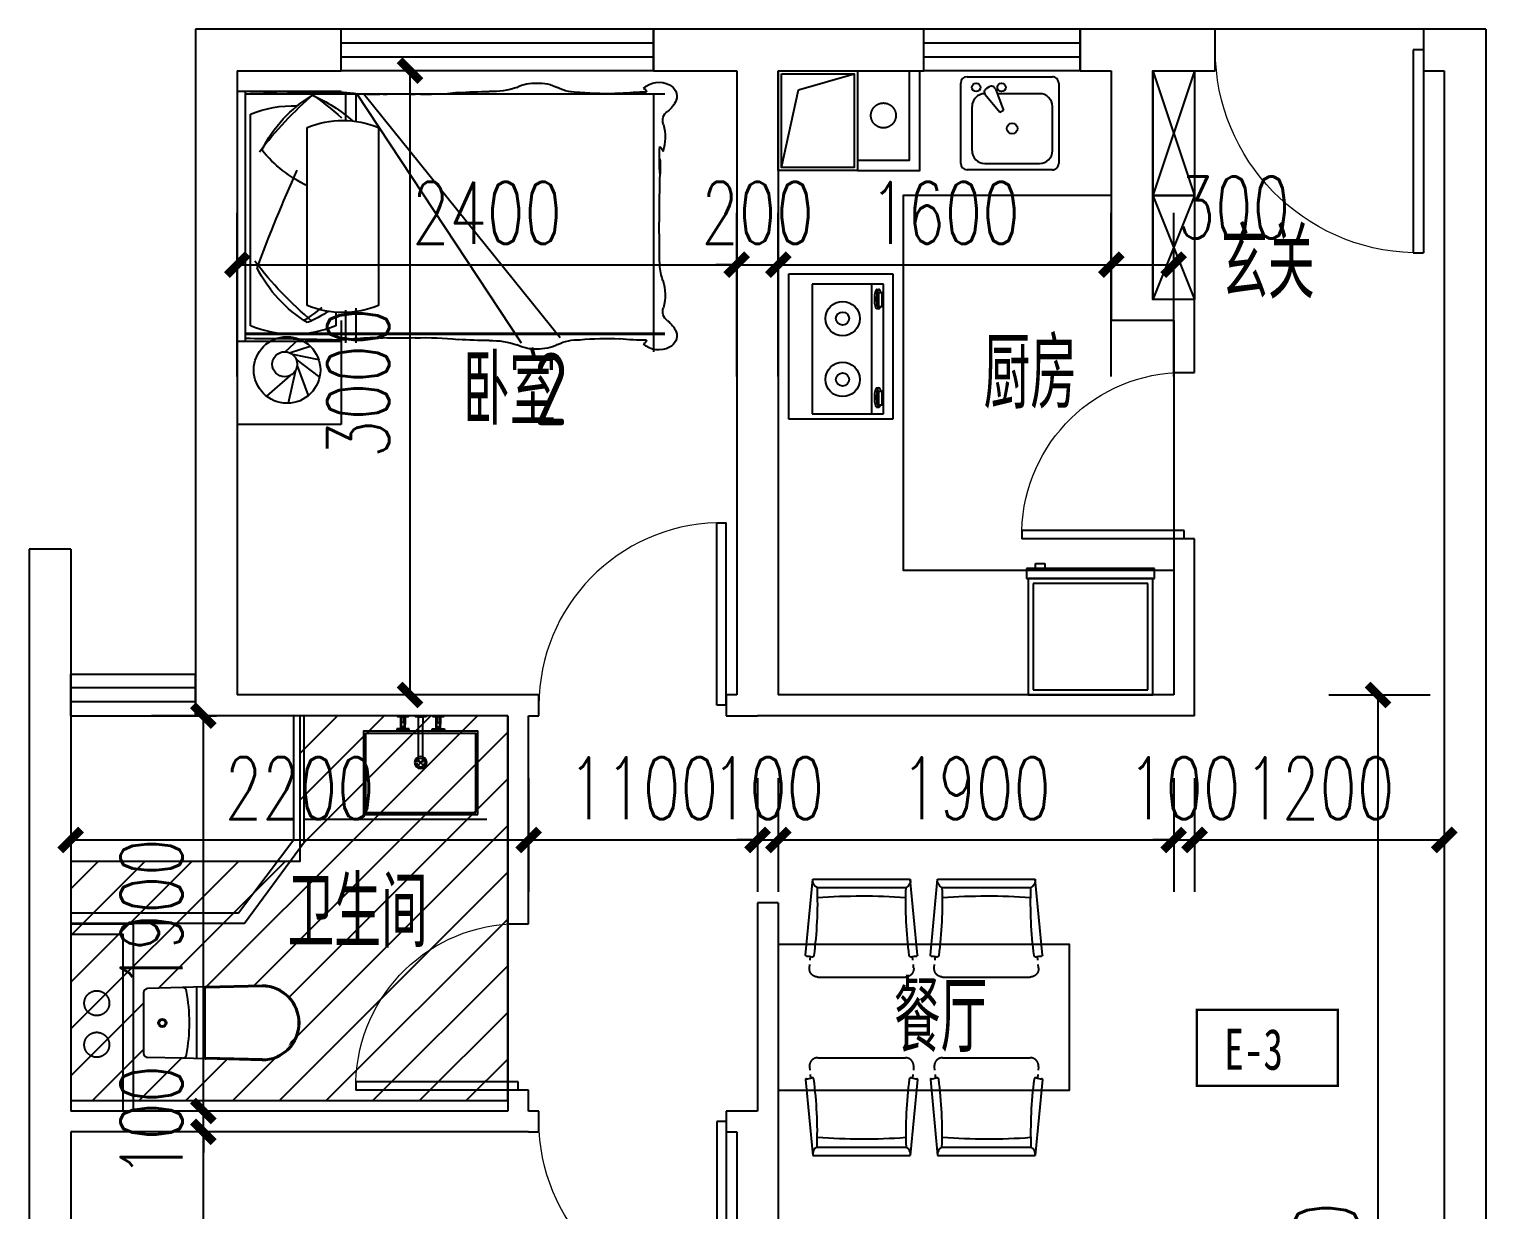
# Model space of a CAD drawing. Header units: millimetres. Extents: x -133666 to 880576, y -269375 to 86941.
# Drawn here: x 86445 to 93445, y -10744 to -5069 of the extents above; entities that cross this region are included whole.
import ezdxf

# ---------------------------------------------------------------- set-up
doc = ezdxf.new("R2010")
doc.units = ezdxf.units.MM
doc.header["$LTSCALE"] = 1000
for name, pattern in [('CONTINOUS', [0]), ('DASH', [0.35, 0.25, -0.1]), ('PS', [3200, 1500, -200, 1500])]:
    doc.linetypes.add(name, pattern=pattern)
doc.layers.get('0').update_dxf_attribs({"linetype": 'CONTINUOUS'})
doc.layers.get('Defpoints').update_dxf_attribs({"color": 6, "linetype": 'CONTINUOUS'})
for name, color, linetype in [('A-FUR', 8, 'CONTINUOUS'), ('A-Lvtry', 5, 'CONTINUOUS'), ('A-Lvtry（卫生间）', 5, 'CONTINUOUS'), ('A-Lvtry（厨房）', 5, 'CONTINOUS'), ('A-烟气道', 105, 'CONTINUOUS'), ('A-第三道尺寸线', 105, 'CONTINUOUS'), ('A-降板区域', 251, 'CONTINUOUS'), ('PS', 6, 'PS'), ('PUB_TEXT', 7, 'CONTINUOUS'), ('WALL', 2, 'CONTINUOUS'), ('WINDOW', 4, 'CONTINUOUS'), ('户型标示', 7, 'CONTINUOUS')]:
    doc.layers.add(name, color=color, linetype=linetype)
doc.styles.add('_TCH_DIM_T3', font='SIMPLEX.shx', dxfattribs={"width": 0.705882, "bigfont": 'GBCBIG.shx'})
doc.styles.get("Standard").update_dxf_attribs({"font": 'tssdeng.shx', "bigfont": 'tssdchn.shx'})
doc.styles.add('黑体', font='simhei.ttf')
doc.dimstyles.new('_TCH_ARCH&&100', dxfattribs={"dimtxt": 297.5, "dimasz": 100, "dimexe": 250, "dimexo": 300, "dimgap": 100, "dimtad": 1, "dimdec": 0, "dimzin": 0, "dimdsep": 46, "dimtxsty": '_TCH_DIM_T3', "dimblk": 'ARCHTICK', "dimcen": 0.09, "dimclrt": 7, "dimazin": 2, "dimtfac": 1, "dimtdec": 0, "dimtix": 1, "dimtmove": 2, "dimatfit": 3, "dimfxl": 0, "dimtolj": 1, "dimtzin": 0, "dimarcsym": 0})

# ---------------------------------------------------------------- blocks, each defined once
blk = doc.blocks.new('QWER34324')
at = {"layer": 'A-FUR'}
for p, q in [((-500, 0), (0, 0)), ((-40, -1200), (-40, 0)), ((-40, 0), (0, 0)), ((0, 0), (0, -1200)), ((-40, -11.5), (-2054.4, -11.5)), ((-40, -11.5), (-2054.4, -11.5)), ((-1999.7, -11.5), (-1999.7, -1251.2)), ((-608.2, -11.5), (-1552.4, -1182.5)), ((-575.1, -11.5), (-1363.6, -1208.2)), ((-570.6, -11.5), (-570.6, -144)), ((-519.8, -11.5), (-519.8, -134.5)), ((-63, -1125.7), (-63, -109.1)), ((-678.3, -172.7), (-678.3, -1028.2)), ((-336.3, -1028.2), (-336.3, -172.7)), ((-570.6, -1040.9), (-570.6, -1208.2)), ((-519.8, -1050.4), (-519.8, -1208.2)), ((-473.4, -1060.8), (-473.4, -1125.7)), ((-40, -1161.5), (-2054.4, -1161.5)), ((-40, -1165.5), (-2054.4, -1165.5)), ((0, -1200), (-500, -1200)), ((0, -1200), (-40, -1200))]:
    blk.add_line(p, q, dxfattribs=at)
for centre, radius, start, end in [((-2050.6, -24), 61.8, 114.65516, 197.05817), ((-2025.4, -60.8), 106, 45.78413, 118.72126), ((-1950.6, -0.8), 16, 93.39574, 183.44183), ((-1636.1, 205.2), 209.3, 267.15615, 297.45765), ((-1447.1, -169), 209.9, 87.96316, 116.12762), ((-1430.8, -151), 192, 63.04698, 92.64916), ((-1225.8, 355.3), 355.3, 250.60635, 272.32801), ((-1221.3, -2275.3), 2275.6, 85.96877, 89.74947), ((-1983, 13.6), 138.4, 203.70607, 231.95597), ((-1965.7, -1216.9), 1215.2, 83.96781, 90.04075), ((-1770.2, 1149.8), 1160.2, 266.64954, 276.11997), ((-909.2, 1295.3), 1309.4, 263.33019, 272.35813), ((-778.2, -1523.7), 1512.6, 87.0776, 92.9224), ((-655.9, 791.2), 805.5, 266.782, 275.59148), ((-480.7, -586.2), 583.8, 86.03666, 99.53314), ((-58.4, -703), 749.3, 113.83469, 131.46224), ((532.5, -1280), 1548.8, 124.57489, 131.88808), ((-774.9, -21402.4), 21401.2, 88.49238, 89.10433), ((-1546.8, -1386.7), 1810.6, 37.31306, 49.42063), ((-689.8, -564.3), 637.9, 26.40883, 59.00025), ((-268.2, -607.5), 539, 67.62117, 92.10241), ((-160, -2948.1), 2939.9, 87.66163, 91.01156), ((-2098.3, -139.8), 53.6, 340.23108, 55.86441), ((-507.3, -588.1), 449.1, 67.62117, 112.37883), ((-1819.9, -219), 236, 164.99871, 197.18078), ((-2002.9, -297.8), 43.4, 129.07345, 167.94605), ((-2962.5, -319.7), 933.9, 354.95264, 3.41649), ((-1219.9, -370.7), 812.7, 176.67233, 181.72422), ((-3003.8, -350.3), 972.9, 356.95871, 1.57587), ((-605.2, 111.5), 625, 295.48, 321.15009), ((-9950.5, -649.5), 7922.3, 358.6733, 1.8401), ((-7673.2, -3674.4), 8087.9, 20.45865, 24.04845), ((-2329.2, -812.3), 299.6, 341.30518, 356.04213), ((-1523.8, 282.7), 1810.6, 309.96455, 322.68694), ((-1819.9, -978), 236, 162.81922, 195.00129), ((-666.8, -563.7), 637.9, 300.99975, 333.59117), ((-2098.3, -1057.2), 53.6, 304.13559, 19.76892), ((-507.3, -612.9), 449.1, 247.62117, 292.37883), ((555.5, 176), 1548.8, 231.63721, 235.42511), ((-1983, -1210.6), 138.4, 128.04403, 156.29393), ((-35.4, -425), 749.3, 237.46377, 246.16531), ((-2050.6, -1173), 61.8, 162.94183, 245.34484), ((-1965.7, 19.9), 1215.2, 269.95925, 276.03219), ((-1770.2, -2346.8), 1160.2, 83.88003, 93.35046), ((-909.2, -2492.3), 1309.4, 87.64187, 96.66981), ((-778.2, 326.7), 1512.6, 267.0776, 272.9224), ((-655.9, -1988.2), 805.5, 84.40852, 93.218), ((-480.7, -610.8), 583.8, 260.46686, 273.96334), ((-268.2, -627.3), 539, 247.62117, 292.37883), ((-774.9, 20205.4), 21401.2, 270.89567, 271.50762), ((-160, 1751.1), 2939.9, 268.98844, 272.33837), ((-2025.4, -1136.2), 106, 241.27874, 314.21587), ((-1950.6, -1196.2), 16, 176.55817, 266.60426), ((-1636.1, -1402.2), 209.3, 62.54235, 92.84385), ((-1447.1, -1028), 209.9, 243.87238, 272.03684), ((-1430.8, -1046), 192, 267.35084, 296.95302), ((-1225.8, -1552.3), 355.3, 87.67199, 109.39365), ((-1221.3, 1078.3), 2275.6, 270.25053, 274.03123)]:
    blk.add_arc(centre, radius, start, end, dxfattribs=at)
blk = doc.blocks.new('chair4')
at = {"linetype": 'DASH', "ltscale": 200}
for p, q in [((-470, 210.5), (-470, -210.5)), ((-426.4, 250.4), (-410.4, 248.9)), ((-426.4, -250.4), (-410.4, -248.9))]:
    blk.add_line(p, q, dxfattribs=at)
at = {"ltscale": 20}
for p, q in [((-388.8, 247), (-371.7, 245.5)), ((-364.8, 269), (0, 234.3)), ((-40, 213.8), (-40, -213.8)), ((0, 234.3), (0, -234.3)), ((-388.8, -247), (-371.7, -245.5)), ((-364.8, -269), (0, -234.3))]:
    blk.add_line(p, q, dxfattribs=at)
at = {"linetype": 'DASH', "ltscale": 200, "extrusion": (0, 0, -1)}
for centre, start_param, end_param in [((-430, 210.5), 3.926991, 5.586837), ((-430, -210.5), 2.267145, 3.926991)]:
    blk.add_ellipse(centre, major_axis=(28.3, 28.3), ratio=1, start_param=start_param, end_param=end_param, dxfattribs=at)
at = {"ltscale": 20, "extrusion": (0, 0, -1)}
for centre, major_axis, ratio, start_param, end_param in [((-365.9, 237.3), (5.66, -5.66), 1, 0.914477, 2.702691), ((-440.3, 264.1), (50.3, 50.3), 1, 0.774487, 1.131895), ((-365.2, 265), (2.83, 2.83), 1, 3.91608, 5.586837), ((-124.5, 1886.5), (-1792.2, 85), 0.932857, 4.621064, 4.803714), ((-2032.8, -2.5), (-3, 2384.1), 0.819086, 1.481782, 1.659811), ((-6.5, 197.7), (26.3, 26.3), 1, 4.375488, 5.671939), ((-124.5, -1886.5), (1792.2, 85), 0.932857, 4.621064, 4.803714), ((-365.9, -237.3), (5.66, 5.66), 1, 3.580494, 5.368708), ((-440.3, -264.1), (50.3, -50.3), 1, -1.131895, -0.774487), ((-365.2, -265), (2.83, -2.83), 1, 0.696349, 2.367105), ((-6.5, -197.7), (26.3, 26.3), 1, 2.182042, 3.478494)]:
    blk.add_ellipse(centre, major_axis=major_axis, ratio=ratio, start_param=start_param, end_param=end_param, dxfattribs=at)
blk = doc.blocks.new('canzhuo01')
blk.add_lwpolyline([(36956.8, 174332.9), (38356.8, 174332.9), (38356.8, 175032.9), (36956.8, 175032.9)], close=True)
at = {"extrusion": (0, 0, -1), "xscale": -1, "zscale": -1, "rotation": 270}
for p in [(-37356.8, 175346.8), (-37956.8, 175346.8)]:
    blk.add_blockref('chair4', p, dxfattribs=at)
at = {"xscale": -1, "rotation": 90}
for p in [(37356.8, 174018.9), (37956.8, 174018.9)]:
    blk.add_blockref('chair4', p, dxfattribs=at)
blk = doc.blocks.new('A$C2EEA3612')
at = {"linetype": 'Continuous'}
for p, q in [((-180, 570), (-172.9, 299.7)), ((-175, 570.2), (-168, 299.8)), ((175, 570.2), (168, 299.8)), ((180, 570), (172.9, 299.7)), ((-172.9, 299.7), (-171.1, 240)), ((-163, 295), (163, 295)), ((-163, 290), (163, 290)), ((172.9, 299.7), (171.1, 240)), ((-171.6, 255), (171.6, 255)), ((-171.1, 240), (-169.5, 186.6)), ((171.1, 240), (169.5, 186.6)), ((-169.5, 186.6), (-165.6, 19.4)), ((169.5, 186.6), (165.6, 19.4)), ((-145.6, 0), (145.6, 0))]:
    blk.add_line(p, q, dxfattribs=at)
for radius in [20, 15]:
    blk.add_circle((0, 90), radius, dxfattribs=at)
for centre, radius, start, end in [((0, 570), 180, 0, 180), ((0, 570), 175, 0, 180), ((-163, 300), 10, 181.7534, 270), ((-163, 300), 5, 181.7534, 270), ((163, 300), 5, 270, 358.2466), ((163, 300), 10, 270, 358.2466), ((0, -673.3), 893.4, 80.14434, 99.85566), ((-149.5, 187.2), 20, 99.85566, 181.7534), ((149.5, 187.2), 20, 358.2466, 80.14434), ((-145.6, 20), 20, 181.7534, 270), ((145.6, 20), 20, 270, 358.2466)]:
    blk.add_arc(centre, radius, start, end, dxfattribs=at)
blk = doc.blocks.new('g3wr')
at = {"color": 251}
blk.add_wipeout([(92376.5, 176270.3), (92376.5, 176416), (92376.5, 176561.6), (92382.1, 176575.5), (92395.9, 176581.5), (92459.4, 176583.5), (92576.3, 176580.9), (92666.2, 176588.6), (92736.4, 176588), (92946.5, 176596), (92946.5, 176591), (93056.8, 176558.2), (93056.8, 176558.2), (93126.5, 176416), (93075.6, 176297.8), (92946.5, 176236), (92831.5, 176244.5), (92676.2, 176243), (92576.3, 176251), (92395.9, 176250.4)], dxfattribs=at)
at = {"xscale": -1, "rotation": 270}
blk.add_blockref('A$C2EEA3612', (92376.5, 176416), dxfattribs=at)
blk = doc.blocks.new('zt1')
at = {"layer": 'A-Lvtry', "linetype": 'Continuous'}
for p, q in [((-700, 0), (0, 0)), ((-700, -500), (-700, 0)), ((0, 0), (0, -500)), ((0, -500), (-700, -500))]:
    blk.add_line(p, q, dxfattribs=at)
at = {"layer": 'A-Lvtry'}
for p, q in [((-673.5, -113.1), (-673.5, -455.5)), ((-50.7, -113.1), (-673.5, -113.1)), ((-50.7, -455.5), (-50.7, -113.1)), ((-673.5, -399.8), (-50.7, -399.8)), ((-673.5, -455.5), (-50.7, -455.5)), ((-640.9, -422.1), (-640.8, -433.8)), ((-565.7, -431.5), (-630.4, -431.5)), ((-630.4, -431.5), (-630.4, -448.2)), ((-630.4, -448.2), (-565.7, -448.2)), ((-565.7, -448.2), (-565.7, -431.5)), ((-549.1, -423.2), (-549.1, -433.7)), ((-167.9, -422.1), (-167.8, -433.8)), ((-157.4, -431.5), (-157.4, -448.2)), ((-92.7, -431.5), (-157.4, -431.5)), ((-157.4, -448.2), (-92.7, -448.2)), ((-92.7, -448.2), (-92.7, -431.5)), ((-76.1, -423.2), (-76.1, -433.7))]:
    blk.add_line(p, q, dxfattribs=at)
for points in [[(-549.1, -423.2, 0.259034), (-551, -419.8, 0.076276), (-562.5, -414.9, 0.036515), (-576.1, -412.4, 0.026615), (-594.9, -411.4, 0.026615), (-613.8, -412.4, 0.036515), (-627.3, -414.9, 0.076276), (-638.9, -419.8, 0.259034), (-640.8, -423.2, 0.078462), (-640.6, -424.5, 0.056762)], [(-76.1, -423.2, 0.259034), (-78, -419.8, 0.076276), (-89.5, -414.9, 0.036515), (-103.1, -412.4, 0.026615), (-121.9, -411.4, 0.026615), (-140.8, -412.4, 0.036515), (-154.3, -414.9, 0.076276), (-165.9, -419.8, 0.259034), (-167.8, -423.2, 0.078462), (-167.6, -424.5, 0.056762)], [(-549.1, -433.7, 0.259034), (-551, -430.3, 0.076276), (-562.5, -425.4, 0.036515), (-576.1, -422.9, 0.026615), (-594.9, -421.9, 0.026615), (-613.8, -422.9, 0.036515), (-627.3, -425.4, 0.076276), (-638.9, -430.3, 0.259034), (-640.8, -433.7, 0.259034), (-638.9, -437.2, 0.056762), (-630.4, -441.2, 0.036515)], [(-565.7, -442.9, 0.008736), (-562.5, -442.1, 0.076276), (-551, -437.2, 0.259034), (-549.1, -433.7, 0.259034)], [(-76.1, -433.7, 0.259034), (-78, -430.3, 0.076276), (-89.5, -425.4, 0.036515), (-103.1, -422.9, 0.026615), (-121.9, -421.9, 0.026615), (-140.8, -422.9, 0.036515), (-154.3, -425.4, 0.076276), (-165.9, -430.3, 0.259034), (-167.8, -433.7, 0.259034), (-165.9, -437.2, 0.056762), (-157.4, -441.2, 0.036515)], [(-92.7, -442.9, 0.008736), (-89.5, -442.1, 0.076276), (-78, -437.2, 0.259034), (-76.1, -433.7, 0.259034)]]:
    blk.add_lwpolyline(points, format="xyb", dxfattribs=at)
at = {"layer": 'A-Lvtry', "linetype": 'Continuous'}
for centre, radius in [((-508.4, -258.5), 82.5), ((-215.8, -258.5), 82.5), ((-508.4, -258.5), 31.6), ((-215.8, -258.5), 31.6)]:
    blk.add_circle(centre, radius, dxfattribs=at)
at = {"layer": 'A-Lvtry', "width": 0.8, "flags": 9}
for tag in ['YSIZE', 'XSIZE']:
    blk.add_attdef(tag, (-350, 0), '', height=0.5, dxfattribs=at)
blk = doc.blocks.new('t4')
at = {"layer": 'A-Lvtry'}
for p, q in [((3876514.8, 2551819.5), (3876514.8, 2552229.1)), ((3876545.3, 2552259.6), (3876931.4, 2552259.6)), ((3876819.6, 2552205.6), (3876606.3, 2552205.6)), ((3876961.9, 2552229.1), (3876961.9, 2551819.5)), ((3876545.3, 2552144.6), (3876545.3, 2551880.5)), ((3876790.3, 2552072.2), (3876875.1, 2552142)), ((3876913.8, 2552122.3), (3876905.6, 2552136.5)), ((3876800.4, 2552054.6), (3876790.3, 2552072.2)), ((3876903.3, 2552093.1), (3876800.4, 2552054.6)), ((3876880.6, 2551880.5), (3876880.6, 2552084.6)), ((3876931.4, 2551789), (3876545.3, 2551789)), ((3876606.3, 2551819.5), (3876819.6, 2551819.5))]:
    blk.add_line(p, q, dxfattribs=at)
at = {"layer": 'A-Lvtry', "extrusion": (3.92285e-11, -1.08889e-08, 1)}
for centre, major_axis, start_param, end_param in [((3876545.3, 2552229.1), (-21.6, 21.6, 0), -0.785398, 0.785398), ((3876606.3, 2552144.6), (-43.1, 43.1, 0), -0.785398, 0.785398), ((3876819.6, 2552144.6), (43.1, 43.1, 0), 5.497787, 7.068583), ((3876911.1, 2552185.3), (-14.4, 14.4, 0), 4.712389, 10.995574), ((3876931.4, 2552229.1), (-21.6, 21.6, 0), 3.926991, 5.497787), ((3876888, 2552126.3), (14.4, 14.4, 0), 6.021386, 7.757331), ((3876911.1, 2552063.4), (14.4, 14.4, 0), 6.283185283893945, 12.56637059107353), ((3876896.2, 2552112.2), (-14.4, 14.4, 0), 2.714645, 4.45059), ((3876713, 2552012.6), (18, 18, 0), 6.283185283897186, 12.56637059107677), ((3876606.3, 2551880.5), (-43.1, 43.1, 0), 0.785398, 2.356194), ((3876819.6, 2551880.5), (-43.1, 43.1, 0), 2.356194, 3.926991), ((3876545.3, 2551819.5), (21.6, 21.6, 0), 2.356194, 3.926991), ((3876931.4, 2551819.5), (-21.6, 21.6, 0), 2.356194, 3.926991)]:
    blk.add_ellipse(centre, major_axis=major_axis, ratio=1, start_param=start_param, end_param=end_param, dxfattribs=at)
blk = doc.blocks.new('BX1')
at = {"layer": 'A-Lvtry'}
for p, q in [((-560, 8), (-607.7, 8)), ((-607.7, 8), (-607.7, -608)), ((-560, -608), (-560, 8)), ((0, 0), (-560, 0)), ((0, -600), (0, 0)), ((-560, 0), (-560, -600)), ((-24, -24), (-536, -24)), ((-536, -24), (-536, -576)), ((-24, -576), (-24, -24)), ((-631.1, -564.3), (-631.1, -520)), ((-631.1, -520), (-607.7, -520)), ((-607.7, -520), (-607.7, -564.3)), ((-607.7, -564.3), (-631.1, -564.3)), ((-607.7, -608), (-560, -608)), ((-560, -600), (0, -600)), ((-536, -576), (-24, -576))]:
    blk.add_line(p, q, dxfattribs=at)
blk = doc.blocks.new('fvdfvfr')
at = {"layer": 'A-FUR'}
for p, q in [((172369.7, 266757.7), (172369.7, 266257.7)), ((172100, 266607.2), (172167.6, 266668.4)), ((172121.1, 266602.5), (172220.9, 266633.6)), ((172134.5, 266594.7), (172260.9, 266569.3)), ((172151.3, 266571.8), (172265.1, 266484.2)), ((172123.4, 266493), (172009.8, 266393.7)), ((172149.5, 266516.9), (172114, 266359.2)), ((172157.3, 266539.8), (172211, 266396.1)), ((172369.7, 266257.7), (171869.7, 266257.7))]:
    blk.add_line(p, q, dxfattribs=at)
for centre, radius in [((172109, 266519.3), 160), ((172097.8, 266547.3), 60)]:
    blk.add_circle(centre, radius, dxfattribs=at)
blk = doc.blocks.new('A$C12CE3BE6')
at = {"ltscale": 10}
for p, q in [((180, 469), (200, 469)), ((180, 412), (180, 435)), ((182.5, 422), (182.5, 442)), ((197.5, 442), (182.5, 442)), ((197.5, 422), (182.5, 422)), ((184.5, 442), (184.5, 469)), ((187, 412), (187, 422)), ((193, 412), (193, 422)), ((195.5, 442), (195.5, 469)), ((197.5, 422), (197.5, 442)), ((200, 412), (200, 435)), ((285.2, 469), (265.2, 469)), ((265.2, 260), (265.2, 435)), ((285.2, 260), (285.2, 435)), ((370, 469), (350, 469)), ((350, 412), (350, 435)), ((352.5, 422), (352.5, 442)), ((352.5, 442), (367.5, 442)), ((352.5, 422), (367.5, 422)), ((354.5, 442), (354.5, 469)), ((357, 412), (357, 422)), ((363, 412), (363, 422)), ((365.5, 442), (365.5, 469)), ((367.5, 422), (367.5, 442)), ((370, 412), (370, 435)), ((220, 412), (160, 412)), ((160, 412), (160, 405)), ((220, 405), (160, 405)), ((220, 405), (220, 412)), ((330, 412), (390, 412)), ((330, 405), (330, 412)), ((330, 405), (390, 405)), ((390, 412), (390, 405))]:
    blk.add_line(p, q, dxfattribs=at)
for p, q in [((260.9, 235.9), (289.1, 264.1)), ((260.9, 264.1), (289.1, 235.9))]:
    blk.add_line(p, q)
for points in [[(200, 435), (200, 469), (215, 469), (215, 475), (165, 475), (165, 469), (180, 469), (180, 435)], [(285.2, 435), (285.2, 469), (299.8, 469), (299.8, 475), (250.2, 475), (250.2, 469), (265.2, 469), (265.2, 435)], [(370, 435), (370, 469), (385, 469), (385, 475), (335, 475), (335, 469), (350, 469), (350, 435)]]:
    blk.add_lwpolyline(points, dxfattribs=at)
for points in [[(0, 0), (0, 400), (550, 400), (550, 0)], [(10, 10), (10, 390), (540, 390), (540, 10)]]:
    blk.add_lwpolyline(points, close=True)
for centre in [(190, 408.5), (360, 408.5)]:
    blk.add_circle(centre, 3.5, dxfattribs=at)
for radius in [29.1, 20]:
    blk.add_circle((275, 250), radius)
blk.add_arc((275.2, 260), 10, 180, 0, dxfattribs=at)
blk = doc.blocks.new('$DorLib2D$00000001')
for p, q in [((0.45, 0.975), (0.5, 0.975)), ((0.45, 0), (0.45, 0.975)), ((0.5, 0), (0.5, 0.975)), ((0.5, 0), (0.45, 0))]:
    blk.add_line(p, q)
at = {"lineweight": 13}
blk.add_arc((0.475, 0), 0.975, 91.46928, 180, dxfattribs=at)
blk = doc.blocks.new('$TCHSYS$WIN2D')
for p, q in [((-0.5, 0.5), (0.5, 0.5)), ((-0.5, 0.5), (-0.5, -0.5)), ((0.5, 0.5), (0.5, -0.5)), ((0.5, 0.1667), (-0.5, 0.1667)), ((0.5, -0.1667), (-0.5, -0.1667)), ((-0.5, -0.5), (0.5, -0.5))]:
    blk.add_line(p, q)
blk = doc.blocks.new('_ArchTick')
at = {"color": 0, "linetype": 'ByBlock', "const_width": 0.4}
blk.add_lwpolyline([(-0.5, -0.5), (0.5, 0.5)], dxfattribs=at)
blk = doc.blocks.new('*D330')
at = {"layer": 'A-第三道尺寸线', "color": 0, "lineweight": -2, "transparency": 16777216}
for p, q in [((92691.2, -8268.7), (93176.9, -8268.7)), ((92926.9, -13868.7), (92926.9, -8268.7)), ((92691.2, -13868.7), (93176.9, -13868.7))]:
    blk.add_line(p, q, dxfattribs=at)
at = {"layer": 'Defpoints', "color": 0, "transparency": 16777216}
for p in [(92391.2, -8268.7), (92926.9, -8268.7), (92391.2, -13868.7)]:
    blk.add_point(p, dxfattribs=at)
at = {"layer": 'A-第三道尺寸线', "color": 0, "lineweight": -2, "transparency": 16777216, "xscale": 100, "yscale": 100, "zscale": 100}
for p, rotation in [((92926.9, -8268.7), 90), ((92926.9, -13868.7), 270)]:
    blk.add_blockref('_ArchTick', p, dxfattribs=dict(at, rotation=rotation))
at = {"layer": 'A-第三道尺寸线', "color": 7, "transparency": 16777216, "insert": (92678.2, -11068.7), "char_height": 297.5, "attachment_point": 5, "rotation": 90, "style": '_TCH_DIM_T3'}
blk.add_mtext('\\A1;5600', dxfattribs=at)
blk = doc.blocks.new('*D331')
at = {"layer": 'A-第三道尺寸线', "color": 0, "lineweight": -2, "transparency": 16777216}
for p, q in [((87445.2, -6738.7), (87445.2, -5950.9)), ((89845.2, -6738.7), (89845.2, -5950.9)), ((87445.2, -6200.9), (89845.2, -6200.9))]:
    blk.add_line(p, q, dxfattribs=at)
at = {"layer": 'Defpoints', "color": 0, "transparency": 16777216}
for p in [(89845.2, -6200.9), (87445.2, -7038.7), (89845.2, -7038.7)]:
    blk.add_point(p, dxfattribs=at)
at = {"layer": 'A-第三道尺寸线', "color": 0, "lineweight": -2, "transparency": 16777216, "xscale": 100, "yscale": 100, "zscale": 100, "rotation": 180}
blk.add_blockref('_ArchTick', (87445.2, -6200.9), dxfattribs=at)
at = {"layer": 'A-第三道尺寸线', "color": 0, "lineweight": -2, "transparency": 16777216, "xscale": 100, "yscale": 100, "zscale": 100}
blk.add_blockref('_ArchTick', (89845.2, -6200.9), dxfattribs=at)
at = {"layer": 'A-第三道尺寸线', "color": 7, "transparency": 16777216, "insert": (88645.2, -5952.2), "char_height": 297.5, "attachment_point": 5, "style": '_TCH_DIM_T3'}
blk.add_mtext('\\A1;2400', dxfattribs=at)
blk = doc.blocks.new('*D332')
at = {"layer": 'A-第三道尺寸线', "color": 0, "lineweight": -2, "transparency": 16777216}
for p, q in [((89845.2, -6738.7), (89845.2, -5950.9)), ((90045.2, -6738.7), (90045.2, -5950.9)), ((89845.2, -6200.9), (89745.2, -6200.9)), ((89845.2, -6200.9), (90045.2, -6200.9)), ((90045.2, -6200.9), (90145.2, -6200.9))]:
    blk.add_line(p, q, dxfattribs=at)
at = {"layer": 'Defpoints', "color": 0, "transparency": 16777216}
for p in [(90045.2, -6200.9), (89845.2, -7038.7), (90045.2, -7038.7)]:
    blk.add_point(p, dxfattribs=at)
at = {"layer": 'A-第三道尺寸线', "color": 0, "lineweight": -2, "transparency": 16777216, "xscale": 100, "yscale": 100, "zscale": 100}
blk.add_blockref('_ArchTick', (89845.2, -6200.9), dxfattribs=at)
at = {"layer": 'A-第三道尺寸线', "color": 0, "lineweight": -2, "transparency": 16777216, "xscale": 100, "yscale": 100, "zscale": 100, "rotation": 180}
blk.add_blockref('_ArchTick', (90045.2, -6200.9), dxfattribs=at)
at = {"layer": 'A-第三道尺寸线', "color": 7, "transparency": 16777216, "insert": (89945.2, -5952.2), "char_height": 297.5, "attachment_point": 5, "style": '_TCH_DIM_T3'}
blk.add_mtext('\\A1;200', dxfattribs=at)
blk = doc.blocks.new('*D333')
at = {"layer": 'A-第三道尺寸线', "color": 0, "lineweight": -2, "transparency": 16777216}
for p, q in [((90045.2, -6738.7), (90045.2, -5950.9)), ((91645.2, -6738.7), (91645.2, -5950.9)), ((90045.2, -6200.9), (91645.2, -6200.9))]:
    blk.add_line(p, q, dxfattribs=at)
at = {"layer": 'Defpoints', "color": 0, "transparency": 16777216}
for p in [(91645.2, -6200.9), (90045.2, -7038.7), (91645.2, -7038.7)]:
    blk.add_point(p, dxfattribs=at)
at = {"layer": 'A-第三道尺寸线', "color": 0, "lineweight": -2, "transparency": 16777216, "xscale": 100, "yscale": 100, "zscale": 100, "rotation": 180}
blk.add_blockref('_ArchTick', (90045.2, -6200.9), dxfattribs=at)
at = {"layer": 'A-第三道尺寸线', "color": 0, "lineweight": -2, "transparency": 16777216, "xscale": 100, "yscale": 100, "zscale": 100}
blk.add_blockref('_ArchTick', (91645.2, -6200.9), dxfattribs=at)
at = {"layer": 'A-第三道尺寸线', "color": 7, "transparency": 16777216, "insert": (90845.2, -5952.2), "char_height": 297.5, "attachment_point": 5, "style": '_TCH_DIM_T3'}
blk.add_mtext('\\A1;1600', dxfattribs=at)
blk = doc.blocks.new('*D334')
at = {"layer": 'A-第三道尺寸线', "color": 0, "lineweight": -2, "transparency": 16777216}
for p, q in [((91645.2, -6738.7), (91645.2, -5950.9)), ((91945.2, -6738.7), (91945.2, -5950.9)), ((91645.2, -6200.9), (91945.2, -6200.9))]:
    blk.add_line(p, q, dxfattribs=at)
at = {"layer": 'Defpoints', "color": 0, "transparency": 16777216}
for p in [(91945.2, -6200.9), (91645.2, -7038.7), (91945.2, -7038.7)]:
    blk.add_point(p, dxfattribs=at)
at = {"layer": 'A-第三道尺寸线', "color": 0, "lineweight": -2, "transparency": 16777216, "xscale": 100, "yscale": 100, "zscale": 100, "rotation": 180}
blk.add_blockref('_ArchTick', (91645.2, -6200.9), dxfattribs=at)
at = {"layer": 'A-第三道尺寸线', "color": 0, "lineweight": -2, "transparency": 16777216, "xscale": 100, "yscale": 100, "zscale": 100}
blk.add_blockref('_ArchTick', (91945.2, -6200.9), dxfattribs=at)
at = {"layer": 'A-第三道尺寸线', "color": 7, "transparency": 16777216, "insert": (92234.2, -5925.9), "char_height": 297.5, "attachment_point": 5, "style": '_TCH_DIM_T3'}
blk.add_mtext('\\A1;300', dxfattribs=at)
blk = doc.blocks.new('*D335')
at = {"layer": 'A-第三道尺寸线', "color": 0, "lineweight": -2, "transparency": 16777216}
for p, q in [((86645.2, -8668.7), (86645.2, -9215.9)), ((88845.2, -8668.7), (88845.2, -9215.9)), ((86645.2, -8965.9), (88845.2, -8965.9))]:
    blk.add_line(p, q, dxfattribs=at)
at = {"layer": 'Defpoints', "color": 0, "transparency": 16777216}
for p in [(86645.2, -8368.7), (88845.2, -8368.7), (88845.2, -8965.9)]:
    blk.add_point(p, dxfattribs=at)
at = {"layer": 'A-第三道尺寸线', "color": 0, "lineweight": -2, "transparency": 16777216, "xscale": 100, "yscale": 100, "zscale": 100, "rotation": 180}
blk.add_blockref('_ArchTick', (86645.2, -8965.9), dxfattribs=at)
at = {"layer": 'A-第三道尺寸线', "color": 0, "lineweight": -2, "transparency": 16777216, "xscale": 100, "yscale": 100, "zscale": 100}
blk.add_blockref('_ArchTick', (88845.2, -8965.9), dxfattribs=at)
at = {"layer": 'A-第三道尺寸线', "color": 7, "transparency": 16777216, "insert": (87745.2, -8717.2), "char_height": 297.5, "attachment_point": 5, "style": '_TCH_DIM_T3'}
blk.add_mtext('\\A1;2200', dxfattribs=at)
blk = doc.blocks.new('*D336')
at = {"layer": 'A-第三道尺寸线', "color": 0, "lineweight": -2, "transparency": 16777216}
for p, q in [((88845.2, -8668.7), (88845.2, -9215.9)), ((89945.2, -8668.7), (89945.2, -9215.9)), ((88845.2, -8965.9), (89945.2, -8965.9))]:
    blk.add_line(p, q, dxfattribs=at)
at = {"layer": 'Defpoints', "color": 0, "transparency": 16777216}
for p in [(88845.2, -8368.7), (89945.2, -8368.7), (89945.2, -8965.9)]:
    blk.add_point(p, dxfattribs=at)
at = {"layer": 'A-第三道尺寸线', "color": 0, "lineweight": -2, "transparency": 16777216, "xscale": 100, "yscale": 100, "zscale": 100, "rotation": 180}
blk.add_blockref('_ArchTick', (88845.2, -8965.9), dxfattribs=at)
at = {"layer": 'A-第三道尺寸线', "color": 0, "lineweight": -2, "transparency": 16777216, "xscale": 100, "yscale": 100, "zscale": 100}
blk.add_blockref('_ArchTick', (89945.2, -8965.9), dxfattribs=at)
at = {"layer": 'A-第三道尺寸线', "color": 7, "transparency": 16777216, "insert": (89395.2, -8717.2), "char_height": 297.5, "attachment_point": 5, "style": '_TCH_DIM_T3'}
blk.add_mtext('\\A1;1100', dxfattribs=at)
blk = doc.blocks.new('*D337')
at = {"layer": 'A-第三道尺寸线', "color": 0, "lineweight": -2, "transparency": 16777216}
for p, q in [((89945.2, -8668.7), (89945.2, -9215.9)), ((90045.2, -8668.7), (90045.2, -9215.9)), ((89945.2, -8965.9), (89845.2, -8965.9)), ((89945.2, -8965.9), (90045.2, -8965.9)), ((90045.2, -8965.9), (90145.2, -8965.9))]:
    blk.add_line(p, q, dxfattribs=at)
at = {"layer": 'Defpoints', "color": 0, "transparency": 16777216}
for p in [(89945.2, -8368.7), (90045.2, -8368.7), (90045.2, -8965.9)]:
    blk.add_point(p, dxfattribs=at)
at = {"layer": 'A-第三道尺寸线', "color": 0, "lineweight": -2, "transparency": 16777216, "xscale": 100, "yscale": 100, "zscale": 100}
blk.add_blockref('_ArchTick', (89945.2, -8965.9), dxfattribs=at)
at = {"layer": 'A-第三道尺寸线', "color": 0, "lineweight": -2, "transparency": 16777216, "xscale": 100, "yscale": 100, "zscale": 100, "rotation": 180}
blk.add_blockref('_ArchTick', (90045.2, -8965.9), dxfattribs=at)
at = {"layer": 'A-第三道尺寸线', "color": 7, "transparency": 16777216, "insert": (89995.2, -8717.2), "char_height": 297.5, "attachment_point": 5, "style": '_TCH_DIM_T3'}
blk.add_mtext('\\A1;100', dxfattribs=at)
blk = doc.blocks.new('*D338')
at = {"layer": 'A-第三道尺寸线', "color": 0, "lineweight": -2, "transparency": 16777216}
for p, q in [((90045.2, -8668.7), (90045.2, -9215.9)), ((91945.2, -8668.7), (91945.2, -9215.9)), ((90045.2, -8965.9), (91945.2, -8965.9))]:
    blk.add_line(p, q, dxfattribs=at)
at = {"layer": 'Defpoints', "color": 0, "transparency": 16777216}
for p in [(90045.2, -8368.7), (91945.2, -8368.7), (91945.2, -8965.9)]:
    blk.add_point(p, dxfattribs=at)
at = {"layer": 'A-第三道尺寸线', "color": 0, "lineweight": -2, "transparency": 16777216, "xscale": 100, "yscale": 100, "zscale": 100, "rotation": 180}
blk.add_blockref('_ArchTick', (90045.2, -8965.9), dxfattribs=at)
at = {"layer": 'A-第三道尺寸线', "color": 0, "lineweight": -2, "transparency": 16777216, "xscale": 100, "yscale": 100, "zscale": 100}
blk.add_blockref('_ArchTick', (91945.2, -8965.9), dxfattribs=at)
at = {"layer": 'A-第三道尺寸线', "color": 7, "transparency": 16777216, "insert": (90995.2, -8717.2), "char_height": 297.5, "attachment_point": 5, "style": '_TCH_DIM_T3'}
blk.add_mtext('\\A1;1900', dxfattribs=at)
blk = doc.blocks.new('*D339')
at = {"layer": 'A-第三道尺寸线', "color": 0, "lineweight": -2, "transparency": 16777216}
for p, q in [((91945.2, -8668.7), (91945.2, -9215.9)), ((92045.2, -8668.7), (92045.2, -9215.9)), ((91945.2, -8965.9), (91845.2, -8965.9)), ((91945.2, -8965.9), (92045.2, -8965.9)), ((92045.2, -8965.9), (92145.2, -8965.9))]:
    blk.add_line(p, q, dxfattribs=at)
at = {"layer": 'Defpoints', "color": 0, "transparency": 16777216}
for p in [(91945.2, -8368.7), (92045.2, -8368.7), (92045.2, -8965.9)]:
    blk.add_point(p, dxfattribs=at)
at = {"layer": 'A-第三道尺寸线', "color": 0, "lineweight": -2, "transparency": 16777216, "xscale": 100, "yscale": 100, "zscale": 100}
blk.add_blockref('_ArchTick', (91945.2, -8965.9), dxfattribs=at)
at = {"layer": 'A-第三道尺寸线', "color": 0, "lineweight": -2, "transparency": 16777216, "xscale": 100, "yscale": 100, "zscale": 100, "rotation": 180}
blk.add_blockref('_ArchTick', (92045.2, -8965.9), dxfattribs=at)
at = {"layer": 'A-第三道尺寸线', "color": 7, "transparency": 16777216, "insert": (91995.2, -8717.2), "char_height": 297.5, "attachment_point": 5, "style": '_TCH_DIM_T3'}
blk.add_mtext('\\A1;100', dxfattribs=at)
blk = doc.blocks.new('*D340')
at = {"layer": 'A-第三道尺寸线', "color": 0, "lineweight": -2, "transparency": 16777216}
for p, q in [((92045.2, -8668.7), (92045.2, -9215.9)), ((93245.2, -8668.7), (93245.2, -9215.9)), ((92045.2, -8965.9), (93245.2, -8965.9))]:
    blk.add_line(p, q, dxfattribs=at)
at = {"layer": 'Defpoints', "color": 0, "transparency": 16777216}
for p in [(92045.2, -8368.7), (93245.2, -8368.7), (93245.2, -8965.9)]:
    blk.add_point(p, dxfattribs=at)
at = {"layer": 'A-第三道尺寸线', "color": 0, "lineweight": -2, "transparency": 16777216, "xscale": 100, "yscale": 100, "zscale": 100, "rotation": 180}
blk.add_blockref('_ArchTick', (92045.2, -8965.9), dxfattribs=at)
at = {"layer": 'A-第三道尺寸线', "color": 0, "lineweight": -2, "transparency": 16777216, "xscale": 100, "yscale": 100, "zscale": 100}
blk.add_blockref('_ArchTick', (93245.2, -8965.9), dxfattribs=at)
at = {"layer": 'A-第三道尺寸线', "color": 7, "transparency": 16777216, "insert": (92645.2, -8717.2), "char_height": 297.5, "attachment_point": 5, "style": '_TCH_DIM_T3'}
blk.add_mtext('\\A1;1200', dxfattribs=at)
blk = doc.blocks.new('*D341')
at = {"layer": 'A-第三道尺寸线', "color": 0, "lineweight": -2, "transparency": 16777216}
for p, q in [((87495.2, -10368.7), (87032.4, -10368.7)), ((87282.4, -13868.7), (87282.4, -10368.7)), ((87495.2, -13868.7), (87032.4, -13868.7))]:
    blk.add_line(p, q, dxfattribs=at)
at = {"layer": 'Defpoints', "color": 0, "transparency": 16777216}
for p in [(87282.4, -10368.7), (87795.2, -10368.7), (87795.2, -13868.7)]:
    blk.add_point(p, dxfattribs=at)
at = {"layer": 'A-第三道尺寸线', "color": 0, "lineweight": -2, "transparency": 16777216, "xscale": 100, "yscale": 100, "zscale": 100}
for p, rotation in [((87282.4, -10368.7), 90), ((87282.4, -13868.7), 270)]:
    blk.add_blockref('_ArchTick', p, dxfattribs=dict(at, rotation=rotation))
at = {"layer": 'A-第三道尺寸线', "color": 7, "transparency": 16777216, "insert": (87033.7, -12118.7), "char_height": 297.5, "attachment_point": 5, "rotation": 90, "style": '_TCH_DIM_T3'}
blk.add_mtext('\\A1;3500', dxfattribs=at)
blk = doc.blocks.new('*D342')
at = {"layer": 'A-第三道尺寸线', "color": 0, "lineweight": -2, "transparency": 16777216}
for p, q in [((87282.4, -10268.7), (87282.4, -10168.7)), ((87495.2, -10268.7), (87032.4, -10268.7)), ((87282.4, -10368.7), (87282.4, -10268.7)), ((87495.2, -10368.7), (87032.4, -10368.7)), ((87282.4, -10368.7), (87282.4, -10468.7))]:
    blk.add_line(p, q, dxfattribs=at)
at = {"layer": 'Defpoints', "color": 0, "transparency": 16777216}
for p in [(87282.4, -10268.7), (87795.2, -10268.7), (87795.2, -10368.7)]:
    blk.add_point(p, dxfattribs=at)
at = {"layer": 'A-第三道尺寸线', "color": 0, "lineweight": -2, "transparency": 16777216, "xscale": 100, "yscale": 100, "zscale": 100}
for p, rotation in [((87282.4, -10268.7), 270), ((87282.4, -10368.7), 90)]:
    blk.add_blockref('_ArchTick', p, dxfattribs=dict(at, rotation=rotation))
at = {"layer": 'A-第三道尺寸线', "color": 7, "transparency": 16777216, "insert": (87033.7, -10318.7), "char_height": 297.5, "attachment_point": 5, "rotation": 90, "style": '_TCH_DIM_T3'}
blk.add_mtext('\\A1;100', dxfattribs=at)
blk = doc.blocks.new('*D343')
at = {"layer": 'A-第三道尺寸线', "color": 0, "lineweight": -2, "transparency": 16777216}
for p, q in [((87495.2, -8368.7), (87032.4, -8368.7)), ((87282.4, -10268.7), (87282.4, -8368.7)), ((87495.2, -10268.7), (87032.4, -10268.7))]:
    blk.add_line(p, q, dxfattribs=at)
at = {"layer": 'Defpoints', "color": 0, "transparency": 16777216}
for p in [(87282.4, -8368.7), (87795.2, -8368.7), (87795.2, -10268.7)]:
    blk.add_point(p, dxfattribs=at)
at = {"layer": 'A-第三道尺寸线', "color": 0, "lineweight": -2, "transparency": 16777216, "xscale": 100, "yscale": 100, "zscale": 100}
for p, rotation in [((87282.4, -8368.7), 90), ((87282.4, -10268.7), 270)]:
    blk.add_blockref('_ArchTick', p, dxfattribs=dict(at, rotation=rotation))
at = {"layer": 'A-第三道尺寸线', "color": 7, "transparency": 16777216, "insert": (87033.7, -9318.7), "char_height": 297.5, "attachment_point": 5, "rotation": 90, "style": '_TCH_DIM_T3'}
blk.add_mtext('\\A1;1900', dxfattribs=at)
blk = doc.blocks.new('*D344')
at = {"layer": 'A-第三道尺寸线', "color": 0, "lineweight": -2, "transparency": 16777216}
for p, q in [((88395.2, -5268.7), (88025.4, -5268.7)), ((88275.4, -8268.7), (88275.4, -5268.7)), ((88395.2, -8268.7), (88025.4, -8268.7))]:
    blk.add_line(p, q, dxfattribs=at)
at = {"layer": 'Defpoints', "color": 0, "transparency": 16777216}
for p in [(88275.4, -5268.7), (88695.2, -5268.7), (88695.2, -8268.7)]:
    blk.add_point(p, dxfattribs=at)
at = {"layer": 'A-第三道尺寸线', "color": 0, "lineweight": -2, "transparency": 16777216, "xscale": 100, "yscale": 100, "zscale": 100}
for p, rotation in [((88275.4, -5268.7), 90), ((88275.4, -8268.7), 270)]:
    blk.add_blockref('_ArchTick', p, dxfattribs=dict(at, rotation=rotation))
at = {"layer": 'A-第三道尺寸线', "color": 7, "transparency": 16777216, "insert": (88026.7, -6768.7), "char_height": 297.5, "attachment_point": 5, "rotation": 90, "style": '_TCH_DIM_T3'}
blk.add_mtext('\\A1;3000', dxfattribs=at)

msp = doc.modelspace()

# ---------------------------------------------------------------- hatches: boundary and pattern name
at = {"layer": 'A-降板区域'}
h = msp.add_hatch(dxfattribs=at)
h.set_pattern_fill('ANSI31', color=256, scale=100)
h.set_pattern_definition([(45, (117058.9, -151657.03), (-112.2532, 112.2532), [])])
h.paths.add_polyline_path([(88745.2, -8368.7), (87745.2, -8368.7), (87745.2, -9068.7), (86645.2, -9068.7), (86645.2, -10218.7), (88745.2, -10218.7)])

# ---------------------------------------------------------------- linework, layer by layer
at = {"layer": 'A-FUR'}
for p, q in [((91845.2, -5268.7), (92045.2, -5868.7)), ((92045.2, -5268.7), (91845.2, -5868.7)), ((92045.2, -5868.7), (91845.2, -6368.7)), ((91845.2, -5868.7), (92045.2, -6368.7))]:
    msp.add_line(p, q, dxfattribs=at)
for points in [[(92045.2, -5868.7), (91845.2, -5868.7), (91845.2, -5268.7), (92045.2, -5268.7)], [(92045.2, -6368.7), (91845.2, -6368.7), (91845.2, -5868.7), (92045.2, -5868.7)]]:
    msp.add_lwpolyline(points, close=True, dxfattribs=at)
at = {"layer": 'A-Lvtry（卫生间）', "ltscale": 3}
msp.add_line((87766.6, -8866.4), (88645.3, -8866.4), dxfattribs=at)
for points in [[(86645.2, -9366.4), (87480.7, -9366.4), (87766.6, -8976.7), (87766.6, -8368.7)], [(86645.2, -9316.4), (87452, -9316.4), (87716.6, -8963.1), (87716.6, -8368.7)]]:
    msp.add_lwpolyline(points, dxfattribs=at)
at = {"layer": 'A-Lvtry（厨房）', "ltscale": 3}
msp.add_lwpolyline([(91645.3, -5868.7), (90645.3, -5868.7), (90645.3, -7668.7), (91945.3, -7668.7)], dxfattribs=at)
at = {"layer": 'A-烟气道'}
for points in [[(90045.2, -5268.7), (90425.2, -5268.7), (90425.2, -5748.7), (90045.2, -5748.7)], [(90060.2, -5283.7), (90410.2, -5283.7), (90410.2, -5733.7), (90060.2, -5733.7)]]:
    msp.add_lwpolyline(points, close=True, dxfattribs=at)
msp.add_lwpolyline([(90060.2, -5733.7), (90143, -5360.8), (90410.2, -5283.7)], dxfattribs=at)
at = {"layer": 'A-降板区域'}
msp.add_lwpolyline([(88745.2, -8368.7), (87745.2, -8368.7), (87745.2, -9068.7), (87745.2, -9068.7), (86645.2, -9068.7), (86645.2, -10218.7), (88745.2, -10218.7)], close=True, dxfattribs=at)
at = {"layer": 'PS', "ltscale": 0.5}
for centre in [(90550.2, -5483.7), (86770.2, -9750.3), (86770.2, -9950.3)]:
    msp.add_circle(centre, 60, dxfattribs=at)
at = {"layer": 'WALL'}
for p, q in [((87245.2, -5068.7), (87245.2, -8168.7)), ((87945.2, -5068.7), (87245.2, -5068.7)), ((87945.2, -5268.7), (87945.2, -5068.7)), ((89945.2, -5068.7), (89445.2, -5068.7)), ((89445.2, -5068.7), (89445.2, -5268.7)), ((90745.2, -5068.7), (89945.2, -5068.7)), ((90745.2, -5268.7), (90745.2, -5068.7)), ((91745.2, -5068.7), (91495.2, -5068.7)), ((91495.2, -5068.7), (91495.2, -5268.7)), ((92145.2, -5068.7), (91745.2, -5068.7)), ((92145.2, -5268.7), (92145.2, -5068.7)), ((93445.2, -5068.7), (93145.2, -5068.7)), ((93145.2, -5068.7), (93145.2, -5268.7)), ((93445.2, -5068.7), (93445.2, -13968.7)), ((87445.2, -5268.7), (87445.2, -8268.7)), ((87445.2, -5268.7), (87945.2, -5268.7)), ((89445.2, -5268.7), (89845.2, -5268.7)), ((89845.2, -5268.7), (89845.2, -8268.7)), ((90045.2, -5268.7), (90045.2, -8268.7)), ((90045.2, -5268.7), (90745.2, -5268.7)), ((91495.2, -5268.7), (91645.2, -5268.7)), ((91645.2, -5268.7), (91645.2, -6468.7)), ((91845.2, -5268.7), (91845.2, -6368.7)), ((91845.2, -5268.7), (92145.2, -5268.7)), ((93145.2, -5268.7), (93245.2, -5268.7)), ((93245.2, -5268.7), (93245.2, -13868.7)), ((92045.2, -6368.7), (91845.2, -6368.7)), ((92045.2, -6718.7), (92045.2, -6368.7)), ((91945.2, -6468.7), (91645.2, -6468.7)), ((91945.2, -6468.7), (91945.2, -6718.7)), ((91945.2, -6718.7), (92045.2, -6718.7)), ((92045.2, -7518.7), (91945.2, -7518.7)), ((91945.2, -7518.7), (91945.2, -8268.7)), ((92045.2, -8368.7), (92045.2, -7518.7)), ((86445.2, -7568.7), (86445.2, -8268.7)), ((86645.2, -7568.7), (86445.2, -7568.7)), ((86645.2, -7568.7), (86645.2, -8168.7)), ((86645.2, -8168.7), (86645.2, -8368.7)), ((87245.2, -8168.7), (87245.2, -8368.7)), ((86445.2, -8268.7), (86445.2, -10268.7)), ((88845.2, -8268.7), (87445.2, -8268.7)), ((88895.2, -8268.7), (88845.2, -8268.7)), ((88895.2, -8368.7), (88895.2, -8268.7)), ((89845.2, -8268.7), (89795.2, -8268.7)), ((89795.2, -8268.7), (89795.2, -8368.7)), ((91945.2, -8268.7), (90045.2, -8268.7)), ((86645.2, -8368.7), (86645.2, -10268.7)), ((87245.2, -8368.7), (87345.2, -8368.7)), ((88745.2, -8368.7), (87345.2, -8368.7)), ((88745.2, -8368.7), (88745.2, -9368.7)), ((88845.2, -9368.7), (88845.2, -8368.7)), ((88845.2, -8368.7), (88895.2, -8368.7)), ((89795.2, -8368.7), (89945.2, -8368.7)), ((92045.2, -8368.7), (89945.2, -8368.7)), ((89945.2, -9268.7), (89945.2, -10268.7)), ((90045.2, -9268.7), (89945.2, -9268.7)), ((90045.2, -9268.7), (90045.2, -10268.7)), ((88745.2, -9368.7), (88845.2, -9368.7)), ((88845.2, -10168.7), (88745.2, -10168.7)), ((88745.2, -10168.7), (88745.2, -10268.7)), ((88845.2, -10268.7), (88845.2, -10168.7)), ((86445.2, -10268.7), (86445.2, -14068.7)), ((88745.2, -10268.7), (86645.2, -10268.7)), ((88895.2, -10268.7), (88845.2, -10268.7)), ((88895.2, -10368.7), (88895.2, -10268.7)), ((89945.2, -10268.7), (89795.2, -10268.7)), ((89795.2, -10268.7), (89795.2, -10368.7)), ((90045.2, -10268.7), (90045.2, -13868.7)), ((86645.2, -10368.7), (86645.2, -13868.7)), ((88845.2, -10368.7), (86645.2, -10368.7)), ((88845.2, -10368.7), (88895.2, -10368.7)), ((89795.2, -10368.7), (89845.2, -10368.7)), ((89845.2, -10368.7), (89845.2, -13868.7))]:
    msp.add_line(p, q, dxfattribs=at)
for points in [[(90425.2, -5748.7), (90725.2, -5748.7), (90725.2, -5268.7)], [(90425.2, -5698.7), (90675.2, -5698.7), (90675.2, -5268.7)], [(86645.2, -9368.7), (86945.2, -9368.7), (86945.2, -10268.7)], [(86645.2, -9418.7), (86895.2, -9418.7), (86895.2, -10268.7)]]:
    msp.add_lwpolyline(points, dxfattribs=at)
at = {"layer": 'WINDOW'}
for p, q in [((93145.2, -5068.7), (92145.2, -5068.7)), ((91945.2, -6718.7), (91945.2, -7518.7)), ((88745.2, -9368.7), (88745.2, -10168.7))]:
    msp.add_line(p, q, dxfattribs=at)
at = {"layer": '户型标示', "color": 2, "const_width": 11.2}
msp.add_lwpolyline([(92056.4, -9781.6), (92734.1, -9781.6), (92734.1, -10148), (92056.4, -10148)], close=True, dxfattribs=at)

# ---------------------------------------------------------------- block references
msp.add_blockref('fvdfvfr', (-84424.5, -273226.4))
at = {"layer": 'A-FUR'}
msp.add_blockref('canzhuo01', (53088.4, -184501.5), dxfattribs=at)
at = {"layer": 'A-Lvtry（卫生间）', "ltscale": 3, "extrusion": (0, 0, -1), "zscale": -1}
msp.add_blockref('A$C12CE3BE6', (-88601.7, -8843.7), dxfattribs=at)
at = {"layer": 'A-Lvtry（厨房）', "rotation": 90}
msp.add_blockref('t4', (2643181.5, -3882259.6), dxfattribs=at)
at = {"layer": 'A-Lvtry（厨房）', "extrusion": (-1.08889e-08, 3.92285e-11, 1)}
for name, p, rotation in [('zt1', (90095.5, -6244.1, 0), 90.0000013340213), ('BX1', (91845.3, -8268.7, 0), 270)]:
    msp.add_blockref(name, p, dxfattribs=dict(at, rotation=rotation))
at = {"layer": 'WALL', "extrusion": (0, 0, -1), "zscale": -1}
msp.add_blockref('QWER34324', (-87445.2, -5368.7), dxfattribs=at)
at = {"layer": 'WINDOW'}
for name, p, xscale, yscale, zscale, rotation in [('$TCHSYS$WIN2D', (88695.2, -5168.7), 1500, 200, 1500, 180), ('$TCHSYS$WIN2D', (91120.2, -5168.7), 750, 200, 750, 180), ('$DorLib2D$00000001', (92645.2, -5168.7), -1000, 1000, -1000, 180), ('$DorLib2D$00000001', (91995.2, -7118.7), -800, 800, 800, 90), ('$TCHSYS$WIN2D', (86945.2, -8268.7), -600, 200, -600, 180), ('$DorLib2D$00000001', (88795.2, -9768.7), -800, 800, 800, 90), ('$DorLib2D$00000001', (89345.2, -10318.7), -900, 900, -900, 180)]:
    msp.add_blockref(name, p, dxfattribs=dict(at, xscale=xscale, yscale=yscale, zscale=zscale, rotation=rotation))
at = {"layer": 'WINDOW', "xscale": 900, "yscale": 900, "zscale": -900}
msp.add_blockref('$DorLib2D$00000001', (89345.2, -8318.7), dxfattribs=at)

# ---------------------------------------------------------------- texts
at = {"layer": 'PUB_TEXT', "width": 0.7}
for s, height, p in [('玄关', 337.59, (92173.3, -6364.5)), ('厨房', 337.59, (91031.5, -6892.7)), ('卧室', 337.59, (88529.3, -6972.7)), ('2', 350, (88873.3, -6972.7)), ('卫生间', 337.59, (87686.6, -9482.9)), ('餐厅', 337.59, (90600.5, -9986.1))]:
    msp.add_text(s, height=height, dxfattribs=at).set_placement(p)
at = {"layer": '户型标示', "color": 2, "style": '黑体', "width": 0.7}
msp.add_text('E-3', height=197.15, dxfattribs=at).set_placement((92188.6, -10070.6))

# ---------------------------------------------------------------- dimensions: what is measured, and where the dimension line sits
at = {"layer": 'A-第三道尺寸线'}
for p1, p2, distance, picture, middle in [((88695.2, -8268.7), (88695.2, -5268.7), 419.8, '*D344', (88026.7, -6768.7)), ((87445.2, -7038.7), (89845.2, -7038.7), 837.8, '*D331', (88645.2, -5952.2)), ((89845.2, -7038.7), (90045.2, -7038.7), 837.8, '*D332', (89945.2, -5952.2)), ((90045.2, -7038.7), (91645.2, -7038.7), 837.8, '*D333', (90845.2, -5952.2)), ((92391.2, -13868.7), (92391.2, -8268.7), -535.7, '*D330', (92678.2, -11068.7)), ((86645.2, -8368.7), (88845.2, -8368.7), -597.2, '*D335', (87745.2, -8717.2)), ((88845.2, -8368.7), (89945.2, -8368.7), -597.2, '*D336', (89395.2, -8717.2)), ((89945.2, -8368.7), (90045.2, -8368.7), -597.2, '*D337', (89995.2, -8717.2)), ((90045.2, -8368.7), (91945.2, -8368.7), -597.2, '*D338', (90995.2, -8717.2)), ((91945.2, -8368.7), (92045.2, -8368.7), -597.2, '*D339', (91995.2, -8717.2)), ((92045.2, -8368.7), (93245.2, -8368.7), -597.2, '*D340', (92645.2, -8717.2)), ((87795.2, -13868.7), (87795.2, -10368.7), 512.8, '*D341', (87033.7, -12118.7))]:
    dim = msp.add_aligned_dim(p1=p1, p2=p2, distance=distance, dimstyle='_TCH_ARCH&&100', dxfattribs=at)
    dim.commit()
    dim.dimension.update_dxf_attribs({"geometry": picture, "text_midpoint": middle})
dim = msp.add_linear_dim(base=(91945.2, -6200.9), p1=(91645.2, -7038.7), p2=(91945.2, -7038.7), angle=0, dimstyle='_TCH_ARCH&&100', dxfattribs=at)
dim.commit()
dim.dimension.update_dxf_attribs({"geometry": '*D334', "text_midpoint": (92234.2, -5925.9), "dimtype": 161})

# ---------------------------------------------------------------- next in the draw order: block references
at = {"layer": 'A-Lvtry（卫生间）', "ltscale": 3, "extrusion": (0, 0, -1), "zscale": -1, "rotation": 180}
msp.add_blockref('g3wr', (5381.3, 166570.8), dxfattribs=at)

# ---------------------------------------------------------------- next in the draw order: dimensions: what is measured, and where the dimension line sits
at = {"layer": 'A-第三道尺寸线'}
for p1, p2, picture, middle in [((87795.2, -10268.7), (87795.2, -8368.7), '*D343', (87033.7, -9318.7)), ((87795.2, -10368.7), (87795.2, -10268.7), '*D342', (87033.7, -10318.7))]:
    dim = msp.add_aligned_dim(p1=p1, p2=p2, distance=512.8, dimstyle='_TCH_ARCH&&100', dxfattribs=at)
    dim.commit()
    dim.dimension.update_dxf_attribs({"geometry": picture, "text_midpoint": middle})

doc.saveas('drawing.dxf')
